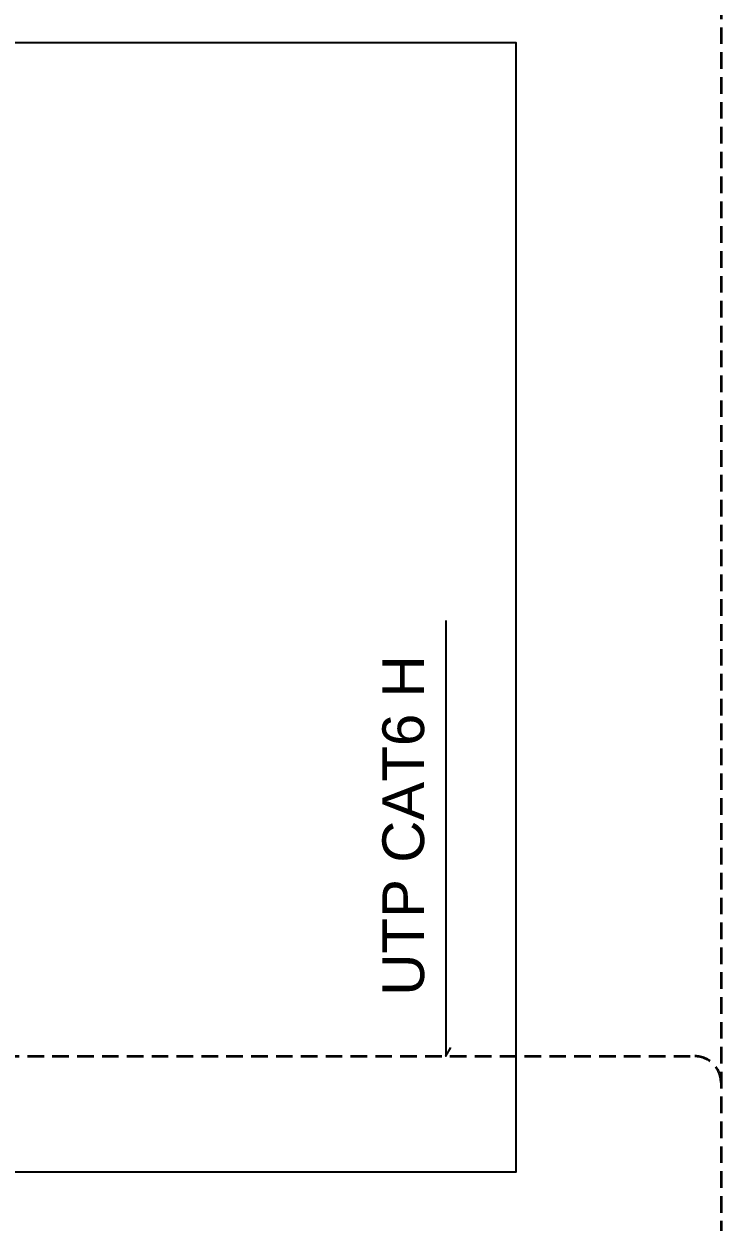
# Model space of a CAD drawing. Header units: millimetres. Extents: x 2046 to 14753, y 2361 to 29276.
# Drawn here: x 12232.6 to 12499.7, y 11926 to 12385 of the extents above; entities that cross this region are included whole.
import ezdxf

# ---------------------------------------------------------------- set-up
doc = ezdxf.new("R2010")
doc.units = ezdxf.units.MM
doc.linetypes.add('DASHED', pattern=[0.75, 0.5, -0.25])
doc.linetypes.add('DASHED2', pattern=[9.525, 6.35, -3.175])
doc.layers.add('B_UPS', color=3, linetype='Continuous')
doc.layers.add('KAMERA', color=4, linetype='DASHED')
doc.layers.add('CY_CCTV', color=4, linetype='DASHED2', lineweight=35)
doc.styles.add('SULO', font='arial.ttf')

msp = doc.modelspace()

# ---------------------------------------------------------------- linework, layer by layer
at = {"layer": 'B_UPS', "color": 1}
msp.add_lwpolyline([(11634.248, 12377.92), (12421.083, 12377.92), (12421.083, 11945.151), (11634.248, 11945.151)], close=True, dxfattribs=at)
at = {"layer": 'CY_CCTV'}
for p, q in [((12499.728, 12621.784), (12499.728, 11500.313)), ((12014.851, 11989.538), (12489.728, 11989.538))]:
    msp.add_line(p, q, dxfattribs=at)
msp.add_arc((12489.728, 11979.538), 10, 0, 90, dxfattribs=at)
at = {"layer": 'KAMERA', "linetype": 'Continuous'}
msp.add_lwpolyline([(12394.319, 12156.479), (12394.319, 11989.538), (12396.155, 11992.916)], dxfattribs=at)

# ---------------------------------------------------------------- texts
at = {"layer": 'KAMERA', "linetype": 'Continuous', "insert": (12369.939, 12143.128, -389565.585), "char_height": 16, "width": 192.37327, "attachment_point": 3, "rotation": 90, "style": 'SULO'}
msp.add_mtext('UTP CAT6 H', dxfattribs=at)

doc.saveas('drawing.dxf')
